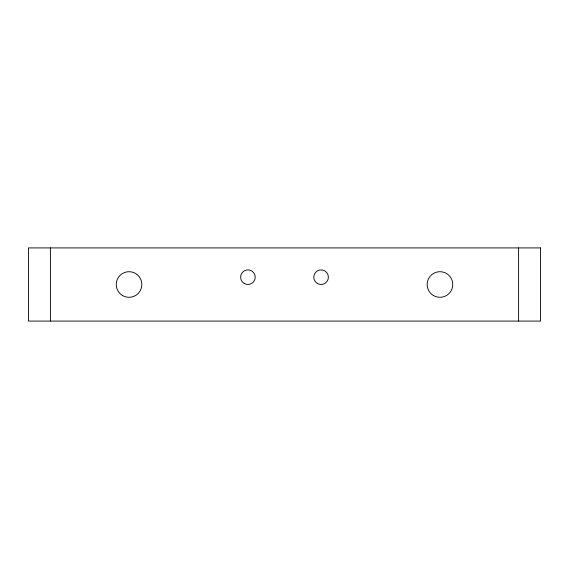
<?xml version="1.0" encoding="UTF-8"?>
<svg xmlns="http://www.w3.org/2000/svg" width="569" height="569" viewBox="0 0 569 569"><rect width="100%" height="100%" fill="white"/><g stroke="black" fill="none" stroke-linecap="round" stroke-linejoin="round"><path stroke-width="0.85" d="M518.601 247.92L518.601 321.08M50.399 247.92L50.399 321.08M540.55 247.92L28.45 247.92L28.45 321.08L540.55 321.08L540.55 247.92M433.557 295.588A12.803 12.803 0 0 0 452.76 284.5A12.803 12.803 0 0 0 433.557 273.412A12.803 12.803 0 0 0 433.557 295.588M317.424 283.518A7.319 7.319 0 0 0 328.391 277.181A7.319 7.319 0 0 0 317.424 270.851A7.319 7.319 0 0 0 317.424 283.518M122.641 295.588A12.803 12.803 0 0 0 141.845 284.5A12.803 12.803 0 0 0 122.641 273.412A12.803 12.803 0 0 0 122.641 295.588M244.265 283.518A7.319 7.319 0 0 0 255.239 277.181A7.319 7.319 0 0 0 244.265 270.851A7.319 7.319 0 0 0 244.265 283.518"/></g></svg>
